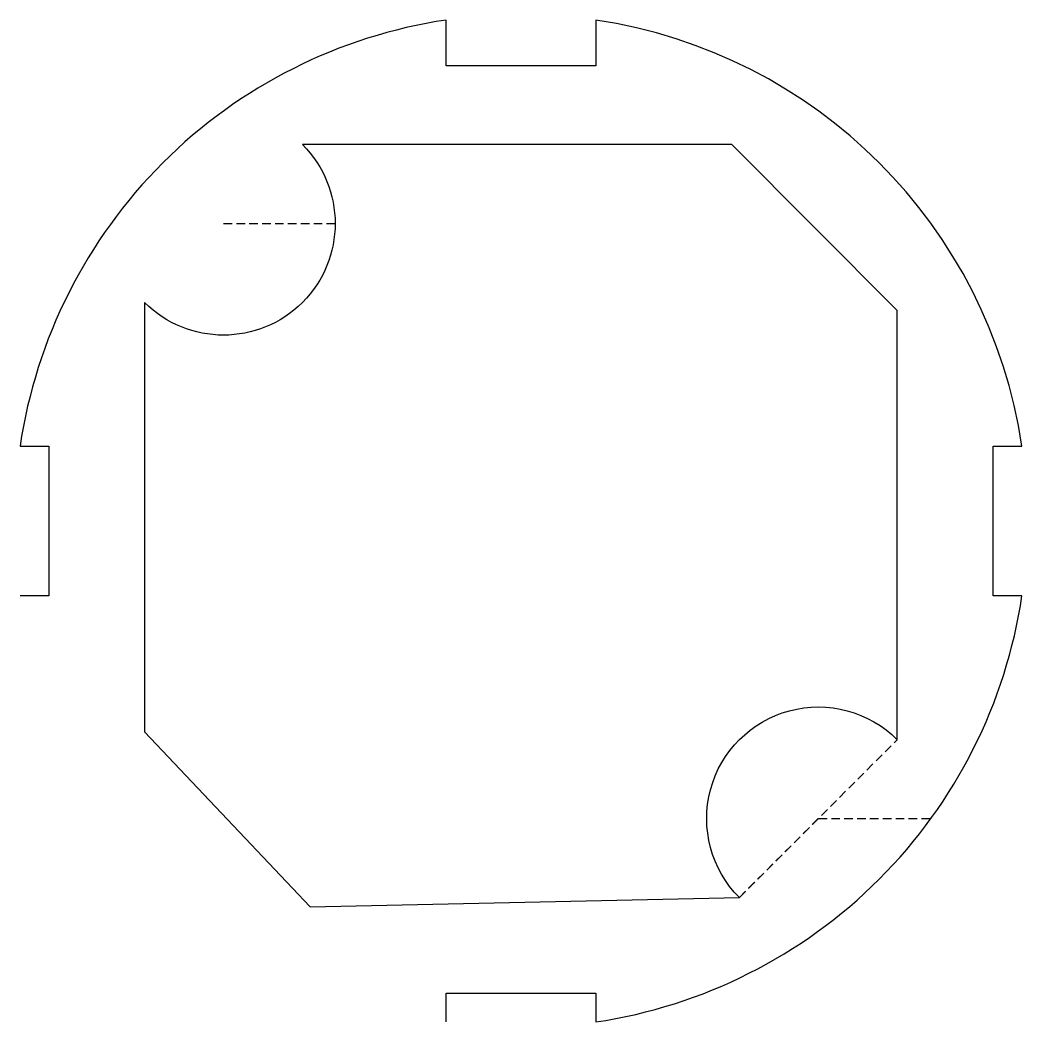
# Model space of a CAD drawing. Header units: millimetres. Extents: x -29.2 to 29.2, y -29.2 to 29.2.
import ezdxf

# ---------------------------------------------------------------- set-up
doc = ezdxf.new("R2010")
doc.units = ezdxf.units.MM
doc.linetypes.add('DASHED', pattern=[0.75, 0.5, -0.25])
doc.layers.get('0').update_dxf_attribs({"linetype": 'CONTINUOUS'})
doc.layers.add('1', color=7, linetype='DASHED')

msp = doc.modelspace()

# ---------------------------------------------------------------- linework, layer by layer
for p, q in [((-4.359, 26.5), (-4.359, 29.176)), ((4.359, 29.176), (4.359, 26.5)), ((4.359, 26.5), (-4.359, 26.5)), ((-29.176, 4.359), (-27.5, 4.359)), ((-27.5, 4.359), (-27.5, -4.359)), ((27.5, -4.359), (27.5, 4.359)), ((27.5, 4.359), (29.176, 4.359)), ((-27.5, -4.359), (-29.176, -4.359)), ((29.176, -4.359), (27.5, -4.359)), ((-4.359, -29.176), (-4.359, -27.5)), ((-4.359, -27.5), (4.359, -27.5)), ((4.359, -27.5), (4.359, -29.176))]:
    msp.add_line(p, q)
msp.add_lwpolyline([(21.913, -12.736), (21.913, 12.264), (12.272, 21.92), (-12.728, 21.92, -1), (-21.92, 12.728), (-21.92, -12.272), (-12.274, -22.477), (12.72, -21.928, -1.000131)], format="xyb", close=True)
for start, end in [(98.4971, 135), (8.4971, 81.5029), (135, 171.5029), (315, 351.5029), (278.4971, 315)]:
    msp.add_arc((0, 0), 29.5, start, end)
at = {"layer": '1'}
for p, q in [((-17.324, 17.324), (-10.824, 17.324)), ((-17.324, 17.324), (-10.824, 17.324)), ((12.72, -21.928), (21.913, -12.736)), ((17.324, -17.324), (12.72, -21.928)), ((17.324, -17.324), (23.835, -17.324))]:
    msp.add_line(p, q, dxfattribs=at)

doc.saveas('drawing.dxf')
